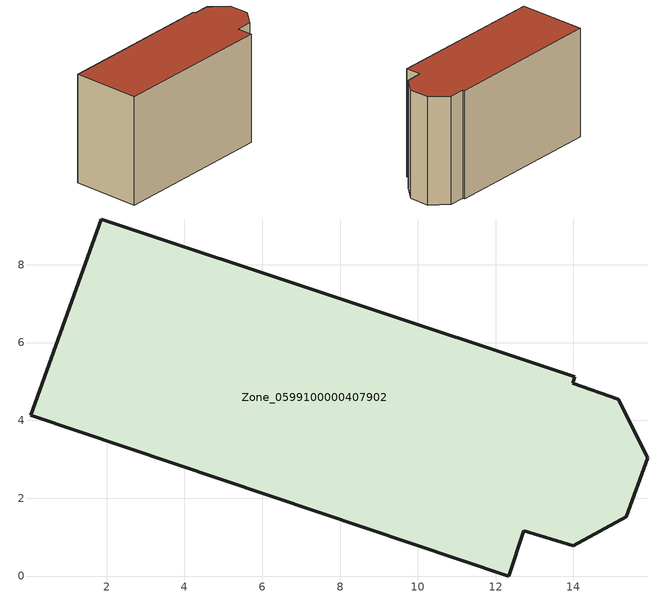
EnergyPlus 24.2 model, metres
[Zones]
Zone_0599100000407902
 floor ground (C_G): 13.99,0.78 12.72,1.16 12.33,0 0.05,4.13 1.86,9.18 14.04,5.12 13.98,4.95 15.16,4.55 15.91,3.04 15.36,1.52 z0
 wall outside (C_F): 12.72,1.16 13.99,0.78 15.36,1.52 15.91,3.04 15.16,4.55 13.98,4.95 14.04,5.12 1.86,9.18 0.05,4.13 12.33,0 12.72,1.16 z0:8.66
 roof outside (C_R): 1.86,9.18 0.05,4.13 12.33,0 12.72,1.16 13.99,0.78 15.36,1.52 15.91,3.04 15.16,4.55 13.98,4.95 14.04,5.12 z8.66
[BUILDING]
Pand.0599100000407902: North Axis=0; Terrain=City; Loads Convergence Tolerance Value=0.04; Temperature Convergence Tolerance Value=0.4; Solar Distribution=FullExterior; Maximum Number of Warmup Days=25; Minimum Number of Warmup Days=1
[Site:Location]
Rotterdam.The.Hague.AP_ZH_NLD Design_Conditions: Latitude=51.96; Longitude=4.45; Time Zone=1; Elevation=-4.5
[SITE:GROUNDTEMPERATURE:BUILDINGSURFACE]
18, 18, 18, 18, 18, 18, 18, 18, 18, 18, 18, 18
[MATERIAL] Thermal Absorptance=0.9; Solar Absorptance=0.7; Visible Absorptance=0.7
Name | Roughness | Thickness | Conductivity | Density | Specific Heat
G.TC.1992-2005 | MediumSmooth | 0.15 | 0.06 | 540 | 1210
F.TC.1992-2005 | Rough | 0.3 | 0.12 | 1920 | 840
R.TC.1992-2005 | MediumRough | 0.2 | 0.08 | 1500 | 1000
[CONSTRUCTION]
C_G: G.TC.1992-2005
C_F: F.TC.1992-2005
C_R: R.TC.1992-2005
[ZONE]
Zone_0599100000407902: Type=1; Multiplier=1; Ceiling Height=Autocalculate; Volume=Autocalculate; Floor Area=autocalculate; Part of Total Floor Area=Yes
[ZONEINFILTRATION:DESIGNFLOWRATE]
Infil_Zone_0599100000407902: Zone or ZoneList or Space or SpaceList=Zone_0599100000407902; Schedule=AlwaysOn; Design Flow Rate Calculation Method=Flow/Area; Flow Rate per Floor Area=0.0015; Constant Term Coefficient=1; Temperature Term Coefficient=0; Velocity Term Coefficient=0; Velocity Squared Term Coefficient=0
[HVACTEMPLATE:ZONE:IDEALLOADSAIRSYSTEM]
Zone_0599100000407902: Maximum Heating Supply Air Temperature=50; Minimum Cooling Supply Air Temperature=13; Maximum Heating Supply Air Humidity Ratio=0.0156; Minimum Cooling Supply Air Humidity Ratio=0.0077; Heating Limit=NoLimit; Cooling Limit=NoLimit; Dehumidification Control Type=ConstantSensibleHeatRatio; Cooling Sensible Heat Ratio=0.7; Dehumidification Setpoint=60; Humidification Control Type=None; Humidification Setpoint=30; Outdoor Air Method=None; Outdoor Air Flow Rate per Person=0.00944; Outdoor Air Flow Rate per Zone Floor Area=0; Outdoor Air Flow Rate per Zone=0; Demand Controlled Ventilation Type=None; Outdoor Air Economizer Type=NoEconomizer; Heat Recovery Type=None; Sensible Heat Recovery Effectiveness=0.7; Latent Heat Recovery Effectiveness=0.65
[ZONECONTROL:THERMOSTAT]
ThermostatControl_Zone_0599100000407902: Zone or ZoneList=Zone_0599100000407902; Control Type Schedule=DualSetpointControlType; Control 1=Thermostat_Zone_0599100000407902; Temperature Difference Between Cutout And Setpoint=0
[THERMOSTATSETPOINT:DUALSETPOINT]
Thermostat_Zone_0599100000407902: Heating Setpoint Temperature Schedule=HeatingSetpoint_Zone_0599100000407902; Cooling Setpoint Temperature Schedule=CoolingSetpoint_Zone_0599100000407902
[SCHEDULE:COMPACT]
HeatingSetpoint_Zone_0599100000407902: Through: 12/31, For: AllDays, Until: 24:00, 21
CoolingSetpoint_Zone_0599100000407902: Through: 12/31, For: AllDays, Until: 24:00, 24
DualSetpointControlType: Through: 12/31, For: AllDays, Until: 24:00, 4
AlwaysOn: Through: 12/31, For: AllDays, Until: 24:00, 1
